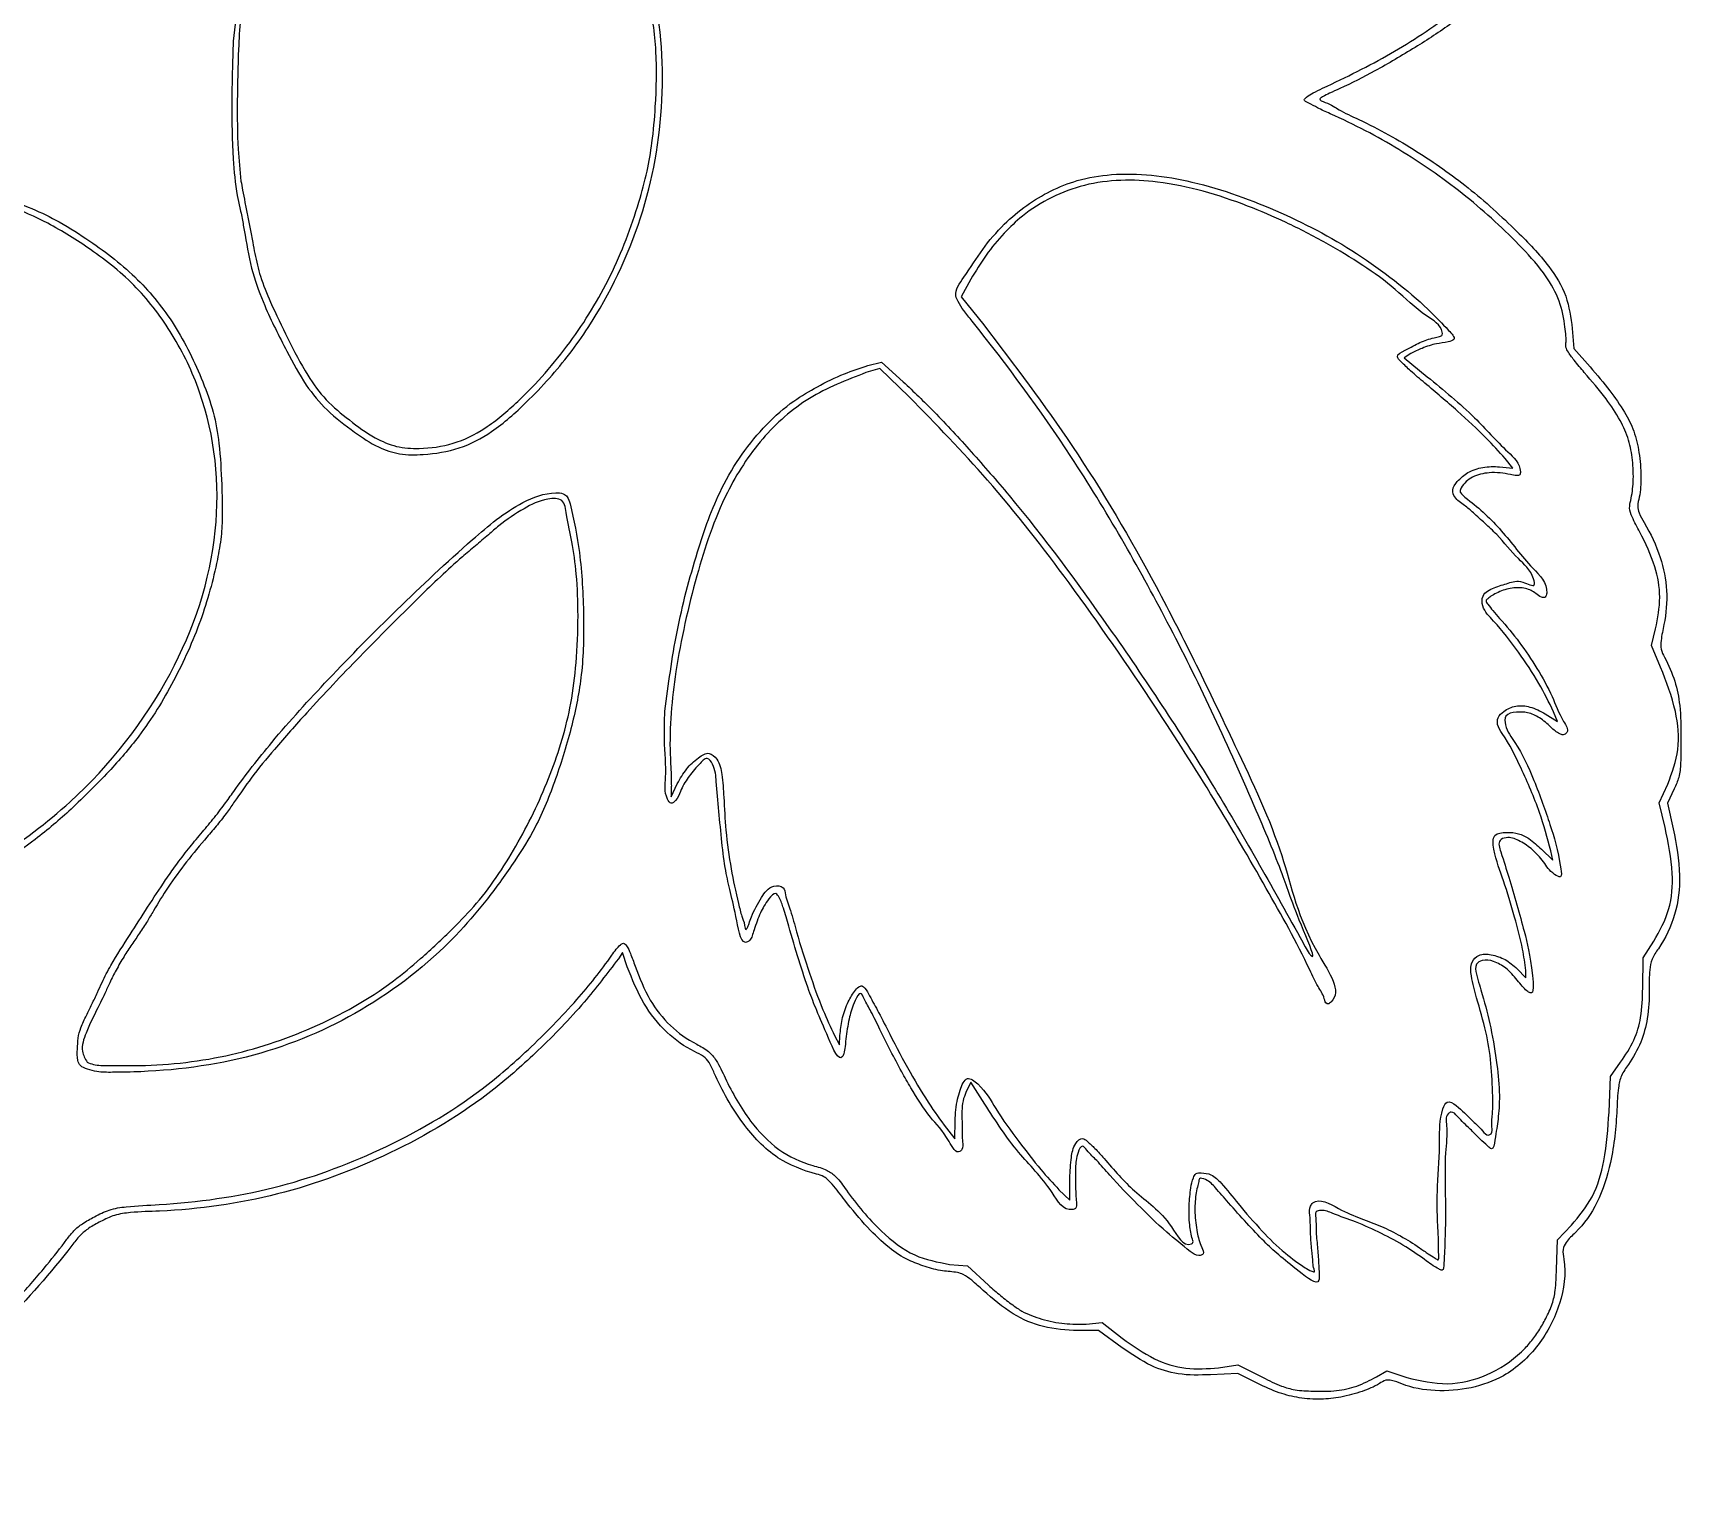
# Model space of a CAD drawing. Extents: x -215 to 205, y 28 to 519.
# Drawn here: x 46.22 to 60.29, y 488.49 to 500.91 of the extents above; entities that cross this region are included whole.
import ezdxf

# ---------------------------------------------------------------- set-up
doc = ezdxf.new("R2010")
doc.units = 0
doc.layers.add('Layer_1', color=7, linetype='CONTINUOUS')

msp = doc.modelspace()

# ---------------------------------------------------------------- linework, layer by layer
at = {"layer": 'Layer_1', "color": 7}
for points in [[(47.934459, 500.834412), (47.934459, 500.834412)], [(48.000138, 499.641318), (48.000034, 499.641318)], [(54.229903, 498.804061), (54.147353, 498.653379), (54.342315, 498.412785)], [(59.363085, 498.381865), (59.375757, 498.213017), (59.515849, 498.055438)], [(57.984461, 498.167898), (57.928815, 498.131443), (58.126257, 497.970537)], [(53.704202, 497.800216), (53.45404, 498.041273), (53.334962, 498.006004)], [(53.352223, 498.066622), (53.468332, 498.095443), (53.653696, 497.928528)], [(58.7437, 497.202991), (58.857267, 497.189501), (58.79095, 497.273259)], [(60.117784, 495.492651), (60.038711, 495.677225), (60.074646, 495.820512)], [(51.618936, 495.116895), (51.617979, 495.116531)], [(59.132295, 495.094602), (59.238142, 495.027473), (59.203093, 495.111423)], [(51.671697, 494.474952), (51.671697, 494.384904), (51.724156, 494.497649)], [(51.673802, 494.475108), (51.671697, 494.474952)], [(60.155373, 494.122714), (60.105877, 494.333057), (60.180099, 494.49411)], [(60.233724, 494.452854), (60.176077, 494.331011), (60.225869, 494.110934)], [(59.099571, 493.937771), (59.197556, 493.844713), (59.181836, 493.923513)], [(51.297476, 492.934764), (51.257539, 493.057793), (51.22153, 493.00311)], [(59.964814, 492.753069), (59.967777, 493.011943), (60.059042, 493.151985)], [(58.893888, 492.917659), (58.967319, 492.839768), (58.967319, 492.903268)], [(46.681616, 492.519689), (46.681616, 492.519799)], [(53.066747, 492.347637), (53.110093, 492.268835), (53.113057, 492.349207)], [(46.686809, 492.119658), (46.686809, 492.119675)], [(59.677255, 491.695027), (59.689616, 491.998924), (59.775973, 492.120079)], [(54.348902, 491.762704), (54.229564, 491.950661), (54.188368, 491.862317)], [(54.041297, 491.530421), (54.09324, 491.46729), (54.096203, 491.620455)], [(54.982587, 491.031824), (55.074072, 490.942851), (55.074072, 491.129727)], [(59.228787, 490.351141), (59.238721, 490.603228), (59.357009, 490.728071)], [(54.048084, 490.394519), (54.202048, 490.382383), (54.380138, 490.218632)], [(55.522441, 489.682898), (55.318573, 489.829273), (55.143027, 489.829273)], [(55.21507, 489.885037), (55.350145, 489.897709), (55.522582, 489.764424)], [(56.345384, 489.512498), (56.507727, 489.536741), (56.724005, 489.429375)], [(56.680577, 489.377867), (56.508802, 489.464165), (56.275712, 489.452311)], [(57.691316, 489.434037), (57.781365, 489.485608), (57.950185, 489.428554)]]:
    msp.add_lwpolyline(points, dxfattribs=at)
for points, knots in [([(60.074646, 495.820512), (60.092373, 495.90992), (60.127321, 496.086185), (60.07375, 496.372665), (59.967867, 496.59434), (59.882224, 496.752348), (59.845865, 496.845715), (59.871197, 496.946163), (59.889227, 497.081626), (59.881052, 497.255785), (59.850225, 497.434661), (59.771209, 497.611309), (59.641308, 497.803623), (59.500015, 497.96717), (59.386634, 498.10165), (59.331637, 498.17458), (59.303189, 498.230322), (59.315158, 498.280088), (59.306691, 498.341859), (59.294802, 498.468192), (59.249785, 498.65247), (59.110064, 498.882524), (58.835123, 499.182016), (58.431868, 499.546544), (57.886876, 499.923649), (57.470554, 500.141171), (57.193109, 500.261932), (57.133433, 500.300465), (57.063393, 500.330657), (57.107312, 500.37003), (57.156446, 500.396662), (57.406085, 500.516087), (57.813839, 500.712032), (58.345941, 501.06815), (58.770705, 501.435854), (59.087328, 501.760406), (59.271125, 502.057402), (59.306975, 502.290858), (59.306054, 502.456223), (59.372624, 502.566881), (59.499294, 502.703179), (59.644222, 502.880029), (59.772134, 503.069471), (59.850231, 503.244841), (59.881003, 503.422944), (59.889175, 503.597117), (59.871109, 503.73258), (59.845704, 503.83301), (59.882016, 503.926413), (59.967847, 504.084232), (60.073406, 504.305868), (60.127238, 504.591765), (60.092511, 504.767666), (60.07492, 504.856765)], [0, 0, 0, 0, 0.271223, 0.534704, 0.856714, 1.002097, 1.080385, 1.145856, 1.305195, 1.492305, 1.665651, 1.846792, 2.067737, 2.359624, 2.495837, 2.593099, 2.637578, 2.674533, 2.741145, 2.823486, 3.056012, 3.301878, 3.62195, 4.272907, 4.931687, 5.592341, 5.712084, 5.802404, 5.844465, 5.87363, 5.939916, 6.031054, 6.682365, 7.316567, 7.9373, 8.366408, 8.675598, 8.963929, 9.066018, 9.161873, 9.339905, 9.627169, 9.845602, 10.02451, 10.197867, 10.384974, 10.544313, 10.609796, 10.688071, 10.833483, 11.155218, 11.418484, 11.688715, 11.688715, 11.688715, 11.688715]), ([(47.934459, 500.834412), (47.961279, 501.092605), (48.014795, 501.607821), (48.261678, 502.336756), (48.534951, 502.860283), (48.783942, 503.184826), (48.96943, 503.349685), (49.157542, 503.462644), (49.31232, 503.550043), (49.441958, 503.593073), (49.647432, 503.604144), (49.943564, 503.595396), (50.310096, 503.393794), (50.659673, 503.036857), (51.020598, 502.5606), (51.320096, 501.980172), (51.562631, 501.238426), (51.63933, 500.331317), (51.452907, 499.308765), (51.112806, 498.598429), (50.80958, 498.166715), (50.632589, 497.953217), (50.413536, 497.727058), (50.169845, 497.50652), (49.867611, 497.346262), (49.593105, 497.304241), (49.356781, 497.30183), (49.154624, 497.371058), (48.952147, 497.507702), (48.734455, 497.673798), (48.538642, 497.910273), (48.375747, 498.218248), (48.214848, 498.534512), (48.089653, 498.866047), (48.048382, 499.110071), (48.014947, 499.295288), (47.993317, 499.407972), (47.951882, 499.584916), (47.928206, 499.884244), (47.917479, 500.32361), (47.928606, 500.658344), (47.934459, 500.834412)], [0, 0, 0, 0, 0.776585, 1.549651, 2.292939, 2.537375, 2.772835, 3.032146, 3.19436, 3.305352, 3.437846, 3.80978, 4.175499, 4.657554, 5.302524, 5.961653, 6.60718, 7.633807, 8.655441, 9.691949, 9.965044, 10.237461, 10.52274, 10.909611, 11.219464, 11.532259, 11.734064, 11.922289, 12.162053, 12.464541, 12.740896, 13.074731, 13.507175, 13.805982, 14.133058, 14.247186, 14.370835, 14.477239, 14.791981, 15.268055, 15.796345, 15.796345, 15.796345, 15.796345]), ([(48.000034, 499.641318), (48.004839, 499.615564), (48.01619, 499.554735), (48.034887, 499.457189), (48.056358, 499.34712), (48.078596, 499.233), (48.099765, 499.124223), (48.124581, 498.988065), (48.16522, 498.814919), (48.264608, 498.574072), (48.402322, 498.293498), (48.547202, 498.006891), (48.720494, 497.766352), (48.925847, 497.598517), (49.121024, 497.455467), (49.325148, 497.365431), (49.554749, 497.352133), (49.817947, 497.38809), (50.107164, 497.532203), (50.445831, 497.82368), (50.820768, 498.250769), (51.172416, 498.826362), (51.363241, 499.331476), (51.469179, 499.715664), (51.515104, 499.988307), (51.543967, 500.330208), (51.554893, 500.745925), (51.489158, 501.22201), (51.337238, 501.776369), (51.063042, 502.3904), (50.656155, 502.969249), (50.267053, 503.380404), (49.888703, 503.531731), (49.614521, 503.570504), (49.312137, 503.510448), (49.060065, 503.343178), (48.808033, 503.14106), (48.601919, 502.843155), (48.388801, 502.456731), (48.197688, 501.965718), (48.080846, 501.550168), (48.017574, 501.231273), (47.992584, 501.009245), (47.974465, 500.705863), (47.967997, 500.335351), (47.968812, 499.959335), (47.991203, 499.732026), (48.000138, 499.641318)], [0, 0, 0, 0, 0.078595, 0.185637, 0.297965, 0.415023, 0.534447, 0.630384, 0.830342, 1.066458, 1.409797, 1.768412, 2.029354, 2.29139, 2.559507, 2.755213, 2.949673, 3.241374, 3.542906, 3.903669, 4.576289, 5.240286, 5.91564, 6.188641, 6.43498, 6.743691, 7.217763, 7.679155, 8.179493, 8.939347, 9.678988, 10.307344, 10.590268, 10.886389, 11.126013, 11.497263, 11.779878, 12.091104, 12.573902, 13.103638, 13.667011, 13.866971, 14.078278, 14.336688, 14.778481, 15.190087, 15.463411, 15.463411, 15.463411, 15.463411]), ([(59.362566, 502.2913), (59.358862, 502.250447), (59.351814, 502.172694), (59.319053, 502.055135), (59.266164, 501.935679), (59.19491, 501.799716), (59.058028, 501.643244), (58.886877, 501.471846), (58.690841, 501.285959), (58.509466, 501.126959), (58.291236, 500.951658), (58.016638, 500.776113), (57.697549, 500.586887), (57.455183, 500.463305), (57.297731, 500.393646), (57.24809, 500.367628), (57.190145, 500.336257), (57.299552, 500.298748), (57.37796, 500.2424), (57.665017, 500.111645), (58.029758, 499.909578), (58.488628, 499.587284), (58.858343, 499.250154), (59.149809, 498.949723), (59.325887, 498.667671), (59.350857, 498.475821), (59.363085, 498.381865)], [0, 0, 0, 0, 0.122852, 0.233817, 0.364082, 0.514586, 0.691995, 0.984223, 1.242194, 1.502, 1.707818, 2.081071, 2.479478, 2.815312, 2.909977, 2.978743, 3.007159, 3.061134, 3.196036, 3.382678, 3.947269, 4.484753, 5.047762, 5.448168, 5.741216, 6.022476, 6.022476, 6.022476, 6.022476]), ([(51.22153, 493.00311), (51.126372, 492.877901), (50.916403, 492.601626), (50.556743, 492.232778), (50.031597, 491.761996), (49.289772, 491.320067), (48.322809, 490.960875), (47.560449, 490.852266), (47.094384, 490.843674), (46.921487, 490.820487), (46.806651, 490.762754), (46.704975, 490.709665), (46.620854, 490.640181), (46.224091, 490.113882), (45.361495, 489.25061), (43.724391, 488.544817), (42.371787, 488.4867), (41.466564, 488.646536), (40.972587, 488.793303), (40.548909, 488.966614), (40.182625, 489.157482), (39.888005, 489.338445), (39.669871, 489.492885), (39.535127, 489.601423), (39.47362, 489.646539), (39.421437, 489.689161), (39.3291, 489.708074), (39.188908, 489.750419), (38.985873, 489.798452), (38.748437, 489.859931), (38.505481, 489.926676), (38.267329, 489.996393), (38.066944, 490.061567), (37.877955, 490.099721), (37.414939, 490.095807), (36.631057, 490.208199), (35.59302, 490.585568), (34.644503, 491.14976), (33.873749, 491.898835), (33.258835, 492.739058), (32.975971, 493.41427), (32.823413, 493.816694), (32.741009, 493.954855), (32.509534, 494.28437), (32.155403, 494.819835), (31.741504, 495.558634), (31.505508, 496.103272), (31.366704, 496.417873), (31.285242, 496.515083), (30.957913, 496.810193), (30.448025, 497.391654), (29.92028, 498.333439), (29.672731, 499.099545), (29.572963, 499.622056), (29.563065, 499.976788), (29.564195, 500.252729), (29.56494, 500.43443)], [0, 0, 0, 0, 0.471432, 1.040224, 1.542288, 2.584432, 3.606311, 4.621386, 4.8719, 5.008047, 5.1389, 5.254075, 5.352114, 5.462821, 7.226833, 8.941346, 10.687301, 11.197821, 11.69591, 12.230136, 12.568424, 12.934037, 13.266501, 13.369808, 13.452372, 13.496363, 13.569276, 13.728371, 13.939405, 14.193313, 14.464768, 14.695082, 14.937679, 15.096991, 15.270434, 16.323198, 17.45136, 18.56568, 19.605931, 20.656345, 21.665111, 21.79157, 21.945632, 22.145711, 23.000281, 23.870591, 24.680038, 24.784701, 24.897263, 25.056665, 26.108069, 27.197388, 28.273828, 28.507357, 28.790255, 29.335697, 29.335697, 29.335697, 29.335697]), ([(29.618579, 499.775503), (29.692831, 499.391472), (29.841566, 498.622223), (30.40885, 497.559795), (30.968338, 496.888354), (31.35535, 496.529806), (31.460232, 496.381211), (31.59391, 496.030463), (31.862825, 495.479937), (32.26261, 494.763668), (32.604894, 494.26249), (32.820157, 493.959735), (32.894128, 493.810976), (33.00427, 493.506101), (33.199219, 493.0535), (33.517284, 492.503976), (33.916551, 491.960284), (34.413944, 491.463488), (34.993487, 491.011846), (35.629168, 490.652973), (36.296917, 490.388703), (36.999948, 490.212761), (37.546955, 490.159915), (37.918919, 490.14522), (38.12375, 490.10604), (38.368654, 490.027885), (38.67425, 489.939389), (39.001945, 489.850359), (39.249491, 489.798809), (39.417306, 489.756658), (39.529638, 489.687633), (39.815107, 489.462926), (40.314457, 489.134627), (41.049658, 488.814318), (41.883846, 488.606153), (42.79421, 488.556369), (43.752472, 488.690698), (44.519022, 488.963023), (45.100907, 489.281056), (45.517937, 489.565201), (45.855908, 489.842927), (46.117354, 490.126857), (46.326753, 490.365389), (46.478924, 490.55943), (46.571818, 490.685136), (46.652912, 490.74886), (46.755799, 490.80402), (46.876334, 490.86709), (47.066073, 490.89406), (47.537127, 490.912762), (48.28057, 491.014121), (49.213421, 491.356642), (49.938833, 491.775404), (50.476624, 492.240099), (50.848444, 492.622086), (51.086819, 492.915485), (51.199773, 493.082874), (51.230727, 493.115811), (51.266699, 493.144398), (51.302699, 493.101157), (51.329641, 493.037784), (51.387868, 492.875528), (51.474756, 492.65653), (51.655862, 492.422779), (51.840592, 492.294375), (51.991486, 492.22284), (52.072632, 492.118971), (52.166236, 491.906669), (52.320217, 491.632304), (52.574144, 491.363597), (52.817156, 491.24988), (52.995343, 491.209528), (53.095141, 491.134113), (53.225493, 490.939688), (53.429834, 490.697635), (53.727609, 490.455496), (53.94597, 490.413948), (54.048084, 490.394519)], [0, 0, 0, 0, 1.167785, 2.339178, 3.565271, 3.774976, 3.918712, 4.105964, 4.896425, 5.757209, 6.563211, 6.716955, 6.870202, 7.05963, 7.68927, 8.345558, 8.960375, 9.707667, 10.446723, 11.158399, 11.889781, 12.595126, 13.324841, 13.534576, 13.710597, 13.948334, 14.305255, 14.665443, 14.965744, 15.065723, 15.181243, 15.357, 16.157633, 16.964069, 17.751768, 18.725133, 19.67982, 20.637168, 21.14677, 21.665881, 22.149616, 22.454599, 22.822758, 23.101183, 23.19541, 23.289661, 23.407195, 23.546273, 23.693775, 23.975667, 24.964741, 25.925232, 26.941946, 27.456021, 28.05465, 28.534787, 28.598605, 28.649855, 28.679487, 28.713513, 28.786597, 28.902242, 29.2196, 29.49642, 29.772272, 29.889956, 29.989831, 30.158485, 30.586471, 30.928268, 31.248005, 31.376484, 31.470165, 31.614549, 32.074381, 32.424553, 32.732155, 32.732155, 32.732155, 32.732155]), ([(53.653696, 497.928528), (53.741939, 497.843799), (53.942352, 497.651364), (54.240874, 497.324726), (54.760621, 496.727901), (55.454629, 495.784668), (56.290991, 494.52655), (56.810347, 493.601896), (57.08074, 493.11176), (57.107302, 493.059832), (57.18448, 492.97298), (56.974365, 493.464222), (56.902398, 493.708067), (56.489559, 494.699326), (55.950079, 495.839839), (55.144878, 497.253162), (54.517007, 498.102295), (54.173868, 498.528989), (54.125766, 498.59943), (54.080994, 498.699854), (54.203201, 498.858155), (54.321821, 499.05891), (54.503916, 499.270101), (54.699514, 499.436423), (54.91003, 499.562167), (55.152516, 499.659126), (55.444872, 499.706373), (55.775985, 499.700402), (56.26715, 499.611946), (56.881695, 499.387121), (57.560555, 499.026927), (58.059464, 498.628714), (58.263196, 498.41439), (58.3824, 498.289348), (58.282672, 498.260551), (58.197207, 498.255615), (58.086015, 498.218498), (58.016107, 498.183666), (57.984461, 498.167898)], [0, 0, 0, 0, 0.366923, 0.833341, 1.326836, 2.740599, 4.343513, 5.848416, 5.941041, 6.006273, 6.030497, 6.252554, 6.770556, 7.397713, 9.133784, 10.767538, 12.198118, 12.314656, 12.405303, 12.45647, 12.630737, 12.916938, 13.199602, 13.449514, 13.687185, 13.931549, 14.228674, 14.568879, 14.920223, 15.722666, 16.507806, 17.269417, 17.48173, 17.570828, 17.623543, 17.725528, 17.854526, 17.96122, 17.96122, 17.96122, 17.96122]), ([(40.830452, 496.118304), (40.835895, 496.148325), (40.846434, 496.206454), (40.858168, 496.285252), (40.862578, 496.359423), (40.872076, 496.445739), (40.893885, 496.558123), (40.92529, 496.708659), (40.968112, 496.880143), (41.046577, 497.07929), (41.182549, 497.351951), (41.34846, 497.675591), (41.581413, 498.017374), (41.889061, 498.339037), (42.216322, 498.672116), (42.627179, 498.978351), (43.036807, 499.181008), (43.387404, 499.360173), (43.668729, 499.477095), (43.91227, 499.535257), (44.147916, 499.588904), (44.388838, 499.62292), (44.711051, 499.647527), (45.100692, 499.660135), (45.540951, 499.616824), (45.905526, 499.520548), (46.209868, 499.415011), (46.465794, 499.288504), (46.772256, 499.092373), (47.125876, 498.821323), (47.453894, 498.408483), (47.645937, 498.012647), (47.77102, 497.670995), (47.821991, 497.375102), (47.834753, 497.080675), (47.844491, 496.8157), (47.833983, 496.601548), (47.780807, 496.298439), (47.664554, 495.877879), (47.43623, 495.371361), (47.171129, 494.937676), (46.86194, 494.583812), (46.566838, 494.289397), (46.186532, 493.961031), (45.696864, 493.660597), (45.090501, 493.398522), (44.539632, 493.238027), (44.04311, 493.187333), (43.640275, 493.179578), (43.122255, 493.212283), (42.542364, 493.366617), (41.924553, 493.680643), (41.554079, 494.012152), (41.356392, 494.254753), (41.277202, 494.360036), (41.116453, 494.597648), (40.947063, 495.009676), (40.798154, 495.571076), (40.820333, 495.946438), (40.830489, 496.118321)], [0, 0, 0, 0, 0.091545, 0.177254, 0.238738, 0.314362, 0.437582, 0.581901, 0.775888, 0.966865, 1.222571, 1.689818, 2.057129, 2.458283, 3.022867, 3.456607, 3.987697, 4.390445, 4.638662, 4.898979, 5.14006, 5.363707, 5.628005, 6.109417, 6.531556, 6.949731, 7.237617, 7.496729, 7.80382, 8.328793, 8.825172, 9.369668, 9.642351, 9.913993, 10.266088, 10.525987, 10.709324, 10.90796, 11.447989, 12.013321, 12.570111, 12.96544, 13.41997, 13.820312, 14.470204, 15.133256, 15.799211, 16.1807, 16.627255, 17.007036, 17.734867, 18.409064, 19.069986, 19.20605, 19.347893, 19.465113, 20.065759, 20.673812, 21.187447, 21.187447, 21.187447, 21.187447]), ([(40.865278, 495.669153), (40.890287, 495.519887), (40.940808, 495.218348), (41.093246, 494.796539), (41.296203, 494.397323), (41.595638, 494.05126), (41.960613, 493.749863), (42.315329, 493.537055), (42.643374, 493.412112), (42.917891, 493.330417), (43.22791, 493.252949), (43.598143, 493.235628), (43.992709, 493.237788), (44.5427, 493.284937), (45.1838, 493.483465), (45.916102, 493.837398), (46.714574, 494.443238), (47.446476, 495.366461), (47.867822, 496.614273), (47.759367, 497.651084), (47.435157, 498.327817), (47.12166, 498.746863), (46.743186, 499.049183), (46.374952, 499.277244), (46.016394, 499.439154), (45.665632, 499.527591), (45.323213, 499.591326), (44.973439, 499.609059), (44.561093, 499.584381), (44.101598, 499.542154), (43.595927, 499.395155), (43.131837, 499.167857), (42.684806, 498.947293), (42.292236, 498.661578), (41.969602, 498.340053), (41.656301, 498.024266), (41.410789, 497.673917), (41.23929, 497.338626), (41.095184, 497.058686), (41.013507, 496.847856), (40.972866, 496.658446), (40.935781, 496.469488), (40.905089, 496.296859), (40.881543, 496.141971), (40.8638, 496.019436), (40.854918, 495.936752), (40.8427, 495.883665), (40.849503, 495.834137), (40.854395, 495.763267), (40.86125, 495.703437), (40.865188, 495.669068)], [0, 0, 0, 0, 0.453194, 0.915511, 1.339886, 1.789366, 2.276492, 2.756324, 3.02187, 3.327432, 3.615929, 3.977421, 4.434495, 4.800502, 5.6292, 6.428905, 7.231258, 8.618161, 9.897712, 11.089206, 11.631163, 12.136413, 12.64463, 13.073833, 13.434507, 13.819471, 14.155918, 14.478234, 14.86685, 15.395017, 15.858546, 16.436713, 16.943364, 17.351482, 17.88616, 18.308493, 18.683682, 19.163635, 19.437301, 19.628068, 19.839716, 20.017164, 20.206049, 20.365544, 20.487296, 20.577138, 20.615642, 20.6489, 20.725717, 20.829401, 20.829401, 20.829401, 20.829401]), ([(58.79095, 497.273259), (58.738001, 497.331471), (58.609043, 497.473245), (58.376556, 497.685696), (58.160428, 497.871214), (57.991154, 498.011626), (57.920519, 498.080811), (57.846837, 498.153333), (57.967389, 498.21048), (58.052283, 498.261867), (58.1599, 498.29995), (58.223175, 498.309447), (58.257616, 498.325122), (58.24715, 498.414516), (58.0614, 498.51413), (57.862043, 498.721304), (57.571363, 498.930041), (57.259428, 499.11784), (56.930932, 499.2877), (56.459528, 499.488959), (55.887291, 499.66112), (55.200901, 499.653063), (54.758693, 499.432039), (54.504331, 499.192234), (54.355962, 499.01178), (54.271851, 498.873183), (54.229903, 498.804061)], [0, 0, 0, 0, 0.23609, 0.575, 0.940865, 1.100589, 1.217408, 1.267054, 1.353187, 1.496247, 1.62299, 1.671894, 1.698815, 1.719853, 1.91345, 2.264938, 2.608728, 2.973985, 3.359757, 3.716043, 4.512053, 5.13621, 5.727916, 5.9399, 6.183494, 6.42585, 6.42585, 6.42585, 6.42585]), ([(54.342315, 498.412785), (54.600179, 498.072263), (55.138582, 497.361274), (55.850025, 496.14956), (56.409152, 494.987776), (56.920956, 493.901267), (57.03454, 493.241556), (57.40712, 492.718499), (57.292998, 492.62435), (57.280967, 492.616684), (57.256339, 492.622274), (57.244045, 492.691096), (57.183932, 492.774053), (57.035108, 493.102909), (56.739836, 493.62991), (56.302436, 494.38139), (55.746057, 495.2537), (55.11093, 496.170899), (54.41837, 497.065349), (53.931089, 497.566753), (53.704202, 497.800216)], [0, 0, 0, 0, 1.281547, 2.675789, 4.188952, 5.210815, 6.119406, 6.530364, 6.548614, 6.562286, 6.570522, 6.619583, 6.735909, 6.894319, 7.683705, 8.562542, 9.496635, 10.788532, 11.908662, 12.884656, 12.884656, 12.884656, 12.884656]), ([(51.617979, 495.116531), (51.648318, 495.343084), (51.709882, 495.802792), (51.877451, 496.438744), (52.056047, 496.95264), (52.269502, 497.311235), (52.476321, 497.562952), (52.694761, 497.756579), (52.925279, 497.890993), (53.135633, 497.99562), (53.284548, 498.044437), (53.352223, 498.066622)], [0, 0, 0, 0, 0.685014, 1.389984, 1.970661, 2.309236, 2.636039, 2.945111, 3.178595, 3.434785, 3.648194, 3.648194, 3.648194, 3.648194]), ([(53.334962, 498.006004), (53.16892, 497.942043), (52.837832, 497.814506), (52.429731, 497.450358), (52.096497, 496.931423), (51.871691, 496.248164), (51.703675, 495.499368), (51.652192, 494.947616), (51.669184, 494.644229), (51.672364, 494.55417), (51.673378, 494.498457), (51.673802, 494.475108)], [0, 0, 0, 0, 0.530202, 1.057221, 1.607069, 2.363878, 3.199431, 3.910598, 4.013764, 4.11087, 4.180929, 4.180929, 4.180929, 4.180929]), ([(59.515849, 498.055438), (59.573588, 497.988291), (59.679434, 497.865198), (59.805344, 497.681926), (59.896905, 497.506926), (59.938269, 497.318139), (59.954378, 497.127962), (59.945948, 496.974751), (59.917414, 496.872806), (59.934996, 496.796207), (60.019294, 496.659534), (60.121015, 496.444879), (60.182773, 496.145644), (60.159827, 495.903995), (60.121125, 495.741837), (60.116718, 495.643488), (60.174995, 495.531632), (60.245115, 495.378388), (60.290086, 495.144446), (60.29137, 494.909426), (60.292085, 494.705183), (60.280033, 494.554887), (60.248419, 494.485233), (60.233724, 494.452854)], [0, 0, 0, 0, 0.265457, 0.486629, 0.666334, 0.853661, 1.061666, 1.23784, 1.312409, 1.373565, 1.466578, 1.792839, 2.081567, 2.371973, 2.510576, 2.584948, 2.659111, 2.881734, 3.092067, 3.366484, 3.585226, 3.70718, 3.813111, 3.813111, 3.813111, 3.813111]), ([(58.126257, 497.970537), (58.265351, 497.856773), (58.509778, 497.656858), (58.755381, 497.37765), (58.924375, 497.228258), (58.919705, 497.129761), (58.878006, 497.124562), (58.797579, 497.147869), (58.66567, 497.160947), (58.511992, 497.12531), (58.430576, 497.057025), (58.400468, 496.992458), (58.428469, 496.954835), (58.557712, 496.862386), (58.776167, 496.655688), (58.971613, 496.379353), (59.16199, 496.206483), (59.139403, 496.084125), (59.088442, 496.087546), (59.045278, 496.132265), (58.960906, 496.172073), (58.845666, 496.171713), (58.749579, 496.142884), (58.681555, 496.104934), (58.648086, 496.083064), (58.619416, 496.055543), (58.654525, 496.017773), (58.686552, 495.970023), (58.784634, 495.864378), (58.916298, 495.706008), (59.06399, 495.482812), (59.196766, 495.249899), (59.251429, 495.078199), (59.342897, 494.948641), (59.287856, 494.907551), (59.251143, 494.925373), (59.215669, 494.946906), (59.162263, 494.998194), (59.091833, 495.061266), (58.986983, 495.109144), (58.891271, 495.110452), (58.781864, 495.09338), (58.792708, 494.958385), (58.916724, 494.801998), (59.044854, 494.518269), (59.181217, 494.134521), (59.243055, 493.926034), (59.279776, 493.684146), (59.173142, 493.742036), (59.12287, 493.833244), (59.022066, 493.942406), (58.912755, 494.013367), (58.818899, 494.047921), (58.72101, 494.013554), (58.772111, 493.860011), (58.840786, 493.634672), (58.958069, 493.232034), (59.008272, 493.015048), (59.042339, 492.679813), (58.968197, 492.73501), (58.934364, 492.770547), (58.879211, 492.840621), (58.805807, 492.922443), (58.701453, 492.983722), (58.608043, 493.000415), (58.52784, 492.955975), (58.553793, 492.832526), (58.607375, 492.665877), (58.67356, 492.403882), (58.720846, 492.115857), (58.747465, 491.859806), (58.732884, 491.630554), (58.711319, 491.514388), (58.689339, 491.356947), (58.626165, 491.419408), (58.570388, 491.467729), (58.482577, 491.561407), (58.407094, 491.62611), (58.341036, 491.707012), (58.278618, 491.665306), (58.302796, 491.528456), (58.271831, 491.310511), (58.282004, 490.98495), (58.280988, 490.645234), (58.271225, 490.473439), (58.265688, 490.331557), (58.213504, 490.360873), (58.173096, 490.384493), (58.080072, 490.453705), (57.938481, 490.551156), (57.734059, 490.661528), (57.526537, 490.756283), (57.34953, 490.814452), (57.243748, 490.863291), (57.166111, 490.847343), (57.178545, 490.768074), (57.174784, 490.676433), (57.188762, 490.545346), (57.198922, 490.416041), (57.203031, 490.326685), (57.204175, 490.198475), (56.919198, 490.421128), (56.734535, 490.577106), (56.491204, 490.850652), (56.328485, 491.03672), (56.262952, 491.11178), (56.180652, 491.138252), (56.173342, 491.092267), (56.162384, 491.050541), (56.144356, 490.960573), (56.138858, 490.832177), (56.157735, 490.67414), (56.184052, 490.571906), (56.22975, 490.481145), (56.156975, 490.461763), (56.054321, 490.543946), (55.879801, 490.683559), (55.651019, 490.906391), (55.456296, 491.107914), (55.314074, 491.275027), (55.239594, 491.341111), (55.177147, 491.424839), (55.128006, 491.317685), (55.122796, 491.213629), (55.122822, 491.060226), (55.127247, 490.955694), (55.135515, 490.872097), (55.024104, 490.840432), (54.878968, 491.102903), (54.618243, 491.345874), (54.442089, 491.618489), (54.348902, 491.762704)], [0, 0, 0, 0, 0.534925, 0.940014, 1.141231, 1.167537, 1.192816, 1.248032, 1.429333, 1.577069, 1.709495, 1.739687, 1.773178, 1.835263, 2.228659, 2.64549, 2.889981, 2.925513, 2.958371, 3.014617, 3.112594, 3.227235, 3.352355, 3.411344, 3.456616, 3.479791, 3.512751, 3.580587, 3.669198, 3.93407, 4.203167, 4.476116, 4.710555, 4.807481, 4.844593, 4.875957, 4.920939, 4.971536, 5.09589, 5.206069, 5.30211, 5.397684, 5.471571, 5.644086, 6.005844, 6.405445, 6.793988, 6.862284, 6.915704, 7.05813, 7.213428, 7.341772, 7.45012, 7.506616, 7.604784, 7.831709, 8.310381, 8.695529, 8.844899, 8.877392, 8.932841, 9.000288, 9.141193, 9.261552, 9.357002, 9.4158, 9.500186, 9.681782, 9.974991, 10.294006, 10.557319, 10.759418, 10.938806, 11.020688, 11.059761, 11.149171, 11.269799, 11.422955, 11.488044, 11.518103, 11.61659, 11.849995, 12.2063, 12.596461, 12.797077, 12.856108, 12.88635, 12.941346, 13.009882, 13.226002, 13.462161, 13.703377, 13.911343, 14.016443, 14.058616, 14.108304, 14.215005, 14.356097, 14.495737, 14.598668, 14.643006, 14.825586, 15.221997, 15.668435, 15.839541, 15.950307, 16.001058, 16.022874, 16.072132, 16.138279, 16.293044, 16.461743, 16.595951, 16.65284, 16.692566, 16.771983, 17.032333, 17.375661, 17.719614, 17.887088, 18.009457, 18.060478, 18.12383, 18.255874, 18.426609, 18.551634, 18.60429, 18.633049, 18.857559, 19.305305, 19.8082, 19.8082, 19.8082, 19.8082]), ([(59.203093, 495.111423), (59.163763, 495.192972), (59.078147, 495.370494), (58.900181, 495.626554), (58.740305, 495.844023), (58.594731, 495.982467), (58.588183, 496.119154), (58.70124, 496.175144), (58.817296, 496.208395), (58.921561, 496.243464), (59.054336, 496.160778), (59.018956, 496.318087), (58.885286, 496.422081), (58.753117, 496.594394), (58.619972, 496.718742), (58.528136, 496.802173), (58.44286, 496.876986), (58.363173, 496.923835), (58.331992, 497.011592), (58.389333, 497.088727), (58.472685, 497.16177), (58.60279, 497.20604), (58.695938, 497.204025), (58.7437, 497.202991)], [0, 0, 0, 0, 0.27134, 0.590674, 0.930801, 1.088611, 1.173617, 1.29142, 1.418245, 1.542639, 1.644311, 1.694989, 1.911995, 2.187736, 2.326958, 2.460343, 2.559189, 2.668643, 2.729136, 2.81194, 2.930442, 3.066236, 3.209146, 3.209146, 3.209146, 3.209146]), ([(46.681616, 492.519799), (46.697141, 492.551494), (46.729073, 492.616684), (46.773776, 492.710402), (46.823052, 492.823241), (46.911992, 492.990097), (47.099169, 493.278008), (47.27972, 493.565266), (47.448855, 493.807728), (47.549156, 493.939085), (47.656577, 494.068517), (47.761786, 494.193707), (47.855879, 494.313487), (48.014766, 494.539022), (48.297982, 494.904262), (48.768193, 495.417401), (49.33776, 495.997121), (49.885276, 496.507085), (50.32232, 496.877683), (50.608454, 496.986052), (50.746007, 496.979234), (50.794203, 496.942724), (50.841333, 496.766473), (50.903931, 496.435308), (50.930486, 495.943955), (50.921576, 495.448213), (50.828191, 494.981471), (50.694959, 494.545657), (50.537961, 494.154424), (50.328988, 493.819187), (50.115734, 493.523958), (49.734692, 493.069579), (49.11003, 492.566595), (48.170379, 492.149081), (47.409322, 492.041879), (46.940879, 492.034185), (46.78548, 492.032811), (46.695622, 492.059571), (46.6281, 492.081907), (46.598557, 492.151221), (46.606136, 492.231443), (46.606462, 492.32542), (46.634622, 492.423057), (46.664717, 492.484941), (46.681616, 492.519689)], [0, 0, 0, 0, 0.10588, 0.217776, 0.311471, 0.475183, 0.784209, 1.34123, 1.49294, 1.670913, 1.836851, 1.997498, 2.161518, 2.293575, 2.825074, 3.546526, 4.380386, 5.261481, 5.795252, 6.087972, 6.152957, 6.19542, 6.259136, 6.682492, 7.222269, 7.72491, 8.167349, 8.644083, 9.092163, 9.426443, 9.826244, 10.184319, 11.203655, 12.198419, 13.236207, 13.476078, 13.611519, 13.695012, 13.761484, 13.810735, 13.906149, 14.001276, 14.091779, 14.207668, 14.207668, 14.207668, 14.207668]), ([(46.686809, 492.119675), (46.704877, 492.112803), (46.762039, 492.09106), (46.898793, 492.093972), (47.274418, 492.084876), (47.873246, 492.147482), (48.624342, 492.396626), (49.177061, 492.702753), (49.554421, 493.018834), (49.791315, 493.240477), (50.093739, 493.553812), (50.381206, 493.995966), (50.652992, 494.569706), (50.811923, 495.089102), (50.866658, 495.546179), (50.882151, 495.915724), (50.869392, 496.259576), (50.831497, 496.554145), (50.781274, 496.745901), (50.762962, 496.937921), (50.574436, 496.929889), (50.40494, 496.842979), (50.236075, 496.731068), (50.105633, 496.615463), (50.001437, 496.527638), (49.797054, 496.356785), (49.468341, 496.040216), (49.02565, 495.596659), (48.613604, 495.164557), (48.3073, 494.816589), (48.097652, 494.566343), (47.971799, 494.381761), (47.878517, 494.247018), (47.799512, 494.146395), (47.680695, 494.007031), (47.534933, 493.833523), (47.381432, 493.623715), (47.275927, 493.451208), (47.198249, 493.318651), (47.136678, 493.222935), (47.067706, 493.123991), (46.998984, 493.01966), (46.93616, 492.910617), (46.882555, 492.804647), (46.840653, 492.711578), (46.806894, 492.639965), (46.750302, 492.52871), (46.686215, 492.399374), (46.626974, 492.229206), (46.670024, 492.150388), (46.686809, 492.119658)], [0, 0, 0, 0, 0.057667, 0.182435, 0.402872, 1.191504, 1.967417, 2.766211, 3.067312, 3.442403, 3.739455, 4.371614, 5.012022, 5.641951, 5.989213, 6.391142, 6.748524, 7.026978, 7.262083, 7.388456, 7.508329, 7.72688, 7.987671, 8.103881, 8.250671, 8.396254, 8.903045, 9.618433, 10.276809, 10.693494, 11.009384, 11.255093, 11.36327, 11.500985, 11.638622, 11.91271, 12.180661, 12.417531, 12.519007, 12.641586, 12.75881, 12.880847, 13.016253, 13.136088, 13.23698, 13.322362, 13.373767, 13.610522, 13.769487, 13.871071, 13.871071, 13.871071, 13.871071]), ([(60.180099, 494.49411), (60.21524, 494.59151), (60.287391, 494.791492), (60.253632, 495.143527), (60.166129, 495.368407), (60.117784, 495.492651)], [0, 0, 0, 0, 0.30742, 0.631198, 1.030931, 1.030931, 1.030931, 1.030931]), ([(59.181836, 493.923513), (59.151235, 494.033732), (59.084136, 494.275414), (58.939308, 494.609879), (58.817185, 494.856221), (58.721174, 494.989981), (58.724432, 495.069115), (58.788124, 495.126958), (58.882669, 495.169334), (59.012681, 495.158741), (59.090434, 495.117049), (59.132295, 495.094602)], [0, 0, 0, 0, 0.342976, 0.752054, 1.087995, 1.174331, 1.233404, 1.306217, 1.417332, 1.538822, 1.680519, 1.680519, 1.680519, 1.680519]), ([(54.188368, 491.862317), (54.178956, 491.838863), (54.15829, 491.78737), (54.151391, 491.686084), (54.157915, 491.568368), (54.155217, 491.462263), (54.165593, 491.385724), (54.108975, 491.32695), (54.009518, 491.519186), (53.877526, 491.644834), (53.740534, 491.862634), (53.632586, 492.051065), (53.544487, 492.217896), (53.458727, 492.387666), (53.384309, 492.546355), (53.331766, 492.632435), (53.286442, 492.736167), (53.221959, 492.609008), (53.193557, 492.508061), (53.168246, 492.367034), (53.157594, 492.261495), (53.151334, 492.204423), (53.109318, 492.106701), (52.946619, 492.488157), (52.839789, 492.729792), (52.714476, 493.148598), (52.635689, 493.418007), (52.607425, 493.506311), (52.560971, 493.581544), (52.482633, 493.487677), (52.431407, 493.396619), (52.389845, 493.281418), (52.365432, 493.202137), (52.350191, 493.164604), (52.272581, 493.105963), (52.207665, 493.482759), (52.12444, 493.744106), (52.088482, 494.179519), (52.058745, 494.483595), (52.050087, 494.633134), (51.977182, 494.738288), (51.889314, 494.637901), (51.819126, 494.558007), (51.751513, 494.446048), (51.72835, 494.364706), (51.668298, 494.3159), (51.608164, 494.416874), (51.637945, 494.59236), (51.608666, 494.847346), (51.615832, 495.035444), (51.618936, 495.116895)], [0, 0, 0, 0, 0.075397, 0.165533, 0.301307, 0.427201, 0.491835, 0.516992, 0.642976, 0.90487, 1.205708, 1.362748, 1.564536, 1.767512, 1.941579, 2.067523, 2.118371, 2.19445, 2.343911, 2.511737, 2.599489, 2.66276, 2.688872, 2.886783, 3.325831, 3.902277, 4.061517, 4.159807, 4.202831, 4.27755, 4.416987, 4.57169, 4.626292, 4.668264, 4.691368, 4.894025, 5.332054, 5.841728, 6.096705, 6.2484, 6.313757, 6.400435, 6.545751, 6.680795, 6.769351, 6.814167, 6.861404, 7.047017, 7.367962, 7.61308, 7.61308, 7.61308, 7.61308]), ([(51.724156, 494.497649), (51.749368, 494.541351), (51.798026, 494.625697), (51.88822, 494.709907), (51.992688, 494.77854), (52.084519, 494.694434), (52.111471, 494.557849), (52.123587, 494.352785), (52.135569, 494.0835), (52.180039, 493.777247), (52.229714, 493.541756), (52.272359, 493.368333), (52.296341, 493.317137), (52.305556, 493.242062), (52.32754, 493.275339), (52.33894, 493.308372), (52.371494, 493.402889), (52.431842, 493.512046), (52.515978, 493.634357), (52.637309, 493.624624), (52.650601, 493.518645), (52.697556, 493.401403), (52.757179, 493.172548), (52.848289, 492.890866), (52.951602, 492.593247), (53.032822, 492.42), (53.066747, 492.347637)], [0, 0, 0, 0, 0.148974, 0.287523, 0.386264, 0.467302, 0.606242, 0.800839, 1.083257, 1.416467, 1.718541, 1.830719, 1.913406, 1.948793, 1.963864, 2.00605, 2.066962, 2.253125, 2.395378, 2.475338, 2.538463, 2.68016, 2.869749, 3.238613, 3.572759, 3.812438, 3.812438, 3.812438, 3.812438]), ([(60.225869, 494.110934), (60.250852, 493.979127), (60.296678, 493.737348), (60.256673, 493.379086), (60.143713, 493.148136), (60.038897, 493.005984), (60.017837, 492.882847), (60.024118, 492.713937), (60.014235, 492.50466), (59.955193, 492.285284), (59.864724, 492.12861), (59.777808, 492.010232), (59.749946, 491.875662), (59.743827, 491.627786), (59.708963, 491.293451), (59.59669, 490.929765), (59.443337, 490.70731), (59.316511, 490.600534), (59.275503, 490.517565), (59.315528, 490.339786), (59.273898, 490.047999), (59.091444, 489.694628), (58.816465, 489.441159), (58.498113, 489.3283), (58.199417, 489.30469), (57.967875, 489.343927), (57.837175, 489.405304), (57.766643, 489.410374), (57.689684, 489.355774), (57.563457, 489.304864), (57.394742, 489.258884), (57.213485, 489.238377), (57.035435, 489.250955), (56.853397, 489.295573), (56.740603, 489.349284), (56.680577, 489.377867)], [0, 0, 0, 0, 0.401027, 0.735619, 1.059374, 1.163466, 1.257817, 1.425719, 1.672167, 1.88307, 2.099624, 2.213022, 2.317996, 2.504121, 2.958935, 3.321031, 3.635701, 3.751976, 3.816366, 3.900163, 4.280108, 4.678666, 5.074342, 5.368573, 5.675075, 5.966963, 6.058291, 6.107952, 6.16923, 6.330997, 6.518252, 6.691115, 6.875922, 7.050853, 7.249839, 7.249839, 7.249839, 7.249839]), ([(58.967319, 492.903268), (58.959067, 492.96384), (58.938021, 493.118318), (58.869072, 493.371273), (58.782697, 493.663573), (58.702345, 493.866096), (58.674351, 494.073622), (58.80783, 494.083595), (58.904475, 494.078211), (59.009234, 494.024605), (59.066084, 493.969959), (59.099571, 493.937771)], [0, 0, 0, 0, 0.183045, 0.46683, 0.790697, 1.071836, 1.18917, 1.292517, 1.396158, 1.493424, 1.632841, 1.632841, 1.632841, 1.632841]), ([(60.059042, 493.151985), (60.108445, 493.240521), (60.208544, 493.419913), (60.230891, 493.763761), (60.182532, 493.993624), (60.155373, 494.122714)], [0, 0, 0, 0, 0.300884, 0.609655, 1.00519, 1.00519, 1.00519, 1.00519]), ([(55.143027, 489.829273), (55.044126, 489.834805), (54.851754, 489.845565), (54.570885, 489.968043), (54.383381, 490.128923), (54.249458, 490.249734), (54.177854, 490.307162), (54.091622, 490.332874), (53.979286, 490.333572), (53.841056, 490.37597), (53.682028, 490.430388), (53.514772, 490.544679), (53.333797, 490.719086), (53.179518, 490.909031), (53.065443, 491.058303), (52.987999, 491.145872), (52.816764, 491.188947), (52.550438, 491.291517), (52.255296, 491.611263), (52.089558, 491.905471), (52.005835, 492.11133), (51.947144, 492.177499), (51.809151, 492.23586), (51.619869, 492.371506), (51.42164, 492.623289), (51.339867, 492.828424), (51.297476, 492.934764)], [0, 0, 0, 0, 0.295248, 0.57428, 0.899876, 1.030825, 1.118361, 1.170608, 1.297348, 1.452266, 1.601313, 1.800233, 2.052737, 2.35484, 2.529485, 2.624081, 2.692166, 3.049179, 3.468493, 3.96105, 4.060986, 4.131981, 4.219166, 4.504806, 4.82268, 5.164828, 5.164828, 5.164828, 5.164828]), ([(55.074072, 491.129727), (55.077356, 491.190005), (55.082928, 491.292264), (55.104309, 491.410168), (55.17651, 491.486262), (55.236893, 491.434569), (55.295265, 491.380387), (55.425654, 491.231778), (55.635869, 490.987234), (55.900944, 490.82604), (56.041615, 490.53986), (56.126106, 490.573963), (56.127254, 490.59141), (56.111339, 490.641022), (56.093716, 490.745553), (56.08981, 490.892245), (56.104052, 491.028717), (56.120589, 491.118548), (56.14938, 491.176676), (56.212005, 491.175843), (56.292048, 491.166009), (56.39632, 491.059003), (56.527164, 490.891634), (56.707075, 490.684705), (56.890131, 490.50094), (57.050132, 490.3865), (57.120549, 490.342491), (57.170233, 490.325433), (57.153605, 490.36971), (57.149917, 490.421773), (57.13809, 490.525605), (57.128131, 490.659509), (57.128482, 490.783009), (57.116189, 490.881371), (57.193728, 490.973418), (57.442984, 490.818215), (57.724908, 490.737298), (57.980943, 490.593994), (58.129694, 490.486226), (58.176949, 490.460298), (58.227486, 490.421347), (58.219902, 490.508023), (58.225098, 490.583814), (58.209248, 490.792373), (58.209313, 491.075753), (58.238429, 491.421046), (58.225736, 491.644916), (58.291757, 491.803977), (58.412056, 491.72766), (58.489968, 491.635687), (58.580032, 491.56064), (58.635143, 491.488254), (58.684512, 491.515165), (58.671664, 491.59134), (58.686899, 491.691718), (58.683871, 491.875641), (58.675407, 492.107333), (58.630177, 492.389314), (58.556207, 492.635593), (58.502511, 492.828346), (58.488986, 492.968114), (58.569516, 493.048873), (58.680575, 493.040325), (58.795128, 493.002232), (58.86055, 492.946208), (58.893888, 492.917659)], [0, 0, 0, 0, 0.178959, 0.303593, 0.3756, 0.421024, 0.51117, 0.627933, 1.0076, 1.447374, 1.672263, 1.683222, 1.697578, 1.717759, 1.843444, 2.009136, 2.16013, 2.249155, 2.291924, 2.334131, 2.419661, 2.533197, 2.758905, 3.070292, 3.345152, 3.553467, 3.618841, 3.64147, 3.6633, 3.718978, 3.825736, 3.960622, 4.125652, 4.204471, 4.238218, 4.462233, 4.858503, 5.23022, 5.321581, 5.389649, 5.419848, 5.459464, 5.562589, 5.707312, 6.049447, 6.440313, 6.710996, 6.778224, 6.859823, 7.039205, 7.172893, 7.234327, 7.258644, 7.317065, 7.432019, 7.578989, 7.859656, 8.131108, 8.43292, 8.625239, 8.743773, 8.825256, 8.930382, 9.055626, 9.18577, 9.18577, 9.18577, 9.18577]), ([(53.113057, 492.349207), (53.117643, 492.394349), (53.127155, 492.487971), (53.169674, 492.615556), (53.22338, 492.708219), (53.263931, 492.75947), (53.302114, 492.776993), (53.338524, 492.740178), (53.37787, 492.663288), (53.452463, 492.530967), (53.561071, 492.311361), (53.705193, 492.041491), (53.869685, 491.762552), (53.989111, 491.601009), (54.041297, 491.530421)], [0, 0, 0, 0, 0.135819, 0.281683, 0.399923, 0.453722, 0.47992, 0.511079, 0.589351, 0.750377, 0.959454, 1.327577, 1.666704, 1.929899, 1.929899, 1.929899, 1.929899]), ([(59.775973, 492.120079), (59.81723, 492.18122), (59.896306, 492.298406), (59.958679, 492.517808), (59.962625, 492.669126), (59.964814, 492.753069)], [0, 0, 0, 0, 0.220099, 0.421857, 0.67323, 0.67323, 0.67323, 0.67323]), ([(54.096203, 491.620455), (54.097392, 491.651723), (54.099745, 491.713625), (54.114682, 491.803293), (54.140119, 491.888122), (54.186905, 492.016014), (54.350315, 491.892832), (54.44695, 491.701941), (54.634329, 491.452193), (54.808134, 491.21908), (54.929996, 491.088274), (54.982587, 491.031824)], [0, 0, 0, 0, 0.094238, 0.186566, 0.265782, 0.382071, 0.481148, 0.74224, 1.085157, 1.389426, 1.620425, 1.620425, 1.620425, 1.620425]), ([(59.357009, 490.728071), (59.421035, 490.806233), (59.553846, 490.968368), (59.653077, 491.309318), (59.668529, 491.555832), (59.677255, 491.695027)], [0, 0, 0, 0, 0.300438, 0.62321, 1.041849, 1.041849, 1.041849, 1.041849]), ([(57.950185, 489.428554), (58.065897, 489.401803), (58.294221, 489.349018), (58.646288, 489.43505), (58.876508, 489.588619), (59.010785, 489.732256), (59.080292, 489.827497), (59.13987, 489.937265), (59.195681, 490.050043), (59.22454, 490.192726), (59.227189, 490.291539), (59.228787, 490.351141)], [0, 0, 0, 0, 0.352085, 0.694735, 1.052036, 1.166553, 1.283651, 1.404469, 1.541288, 1.658855, 1.837562, 1.837562, 1.837562, 1.837562]), ([(54.380138, 490.218632), (54.414664, 490.188055), (54.481721, 490.128668), (54.577221, 490.054306), (54.689325, 489.976676), (54.840246, 489.923107), (55.025267, 489.882119), (55.153317, 489.884088), (55.21507, 489.885037)], [0, 0, 0, 0, 0.138303, 0.268615, 0.363205, 0.545838, 0.74408, 0.92874, 0.92874, 0.92874, 0.92874]), ([(56.275712, 489.452311), (56.183263, 489.449621), (56.010211, 489.444587), (55.748326, 489.526342), (55.602297, 489.627552), (55.522441, 489.682898)], [0, 0, 0, 0, 0.275933, 0.516504, 0.806819, 0.806819, 0.806819, 0.806819]), ([(55.522582, 489.764424), (55.611513, 489.700891), (55.775893, 489.583459), (56.064038, 489.489324), (56.251169, 489.504738), (56.345384, 489.512498)], [0, 0, 0, 0, 0.327015, 0.604453, 0.885773, 0.885773, 0.885773, 0.885773]), ([(56.724005, 489.429375), (56.775392, 489.402942), (56.86264, 489.358062), (57.007321, 489.317317), (57.166722, 489.311736), (57.344036, 489.309704), (57.529829, 489.349488), (57.636597, 489.405388), (57.691316, 489.434037)], [0, 0, 0, 0, 0.173032, 0.293782, 0.447147, 0.649524, 0.82514, 1.009766, 1.009766, 1.009766, 1.009766])]:
    msp.add_open_spline(points, degree=3, knots=knots, dxfattribs=at)

doc.saveas('drawing.dxf')
